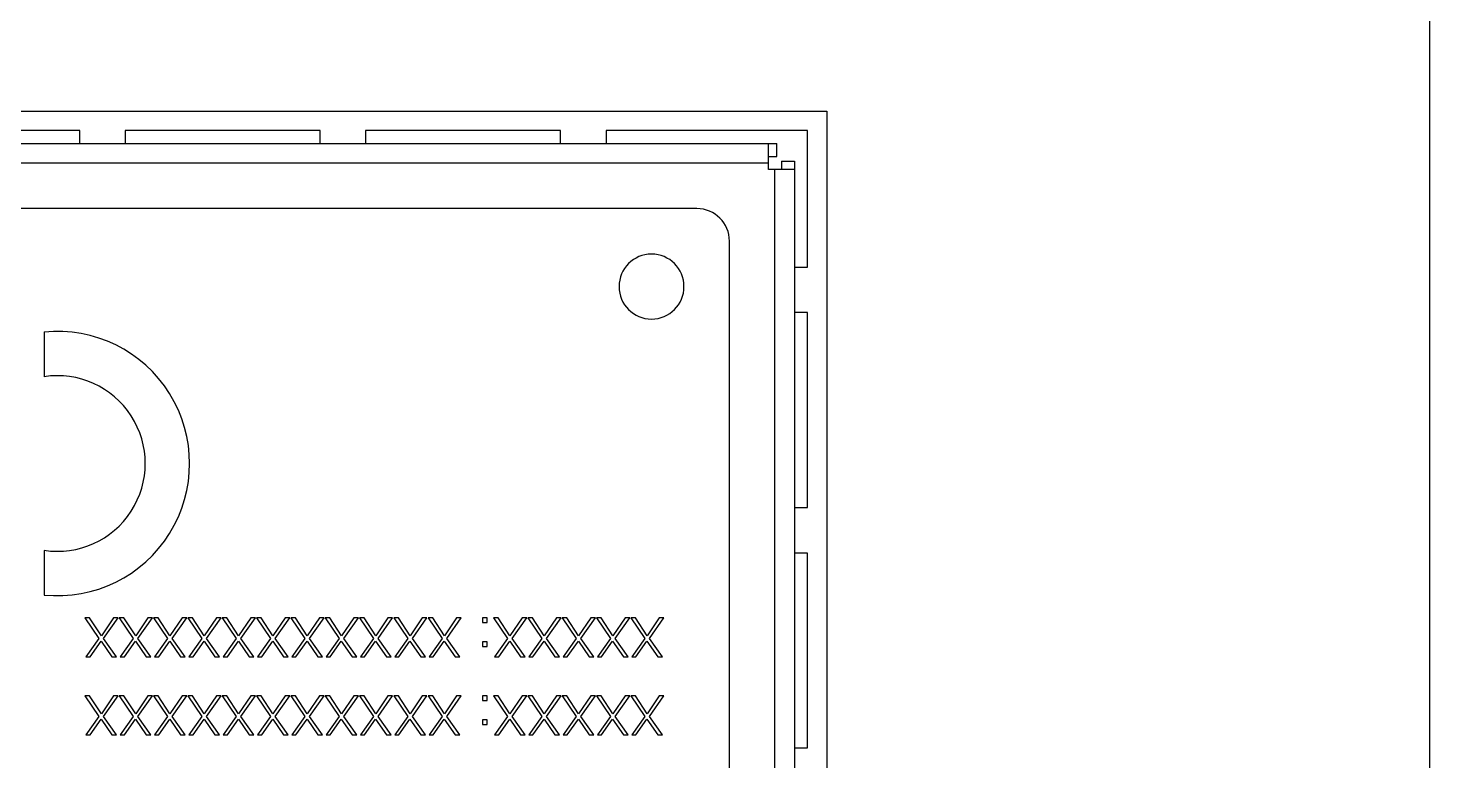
# Model space of a CAD drawing. Header units: millimetres. Extents: x 0 to 160, y -2 to 126.
# Drawn here: x 138.42 to 160, y 90.82 to 102.1 of the extents above; entities that cross this region are included whole.
import ezdxf

# ---------------------------------------------------------------- set-up
doc = ezdxf.new("R2010")
doc.units = ezdxf.units.MM

msp = doc.modelspace()

# ---------------------------------------------------------------- linework, layer by layer
at = {"color": 7, "linetype": 'Continuous', "lineweight": 25}
for p, q in [((160, 0), (160, 126)), ((124.719, 100.824), (150.719, 100.824)), ((150.719, 100.824), (150.719, 76.824)), ((139.219, 100.524), (136.219, 100.524)), ((139.219, 100.324), (139.219, 100.524)), ((142.919, 100.524), (139.919, 100.524)), ((139.919, 100.524), (139.919, 100.324)), ((142.919, 100.324), (142.919, 100.524)), ((143.619, 100.524), (143.619, 100.324)), ((146.619, 100.524), (143.619, 100.524)), ((146.619, 100.324), (146.619, 100.524)), ((150.419, 100.524), (147.319, 100.524)), ((147.319, 100.524), (147.319, 100.324)), ((150.419, 98.424), (150.419, 100.524)), ((125.489, 100.324), (149.948, 100.324)), ((149.819, 99.924), (149.819, 100.324)), ((149.819, 100.124), (149.948, 100.124)), ((149.948, 100.124), (149.948, 100.324)), ((149.819, 100.024), (125.619, 100.024)), ((150.219, 99.924), (149.819, 99.924)), ((149.919, 77.724), (149.919, 99.924)), ((150.019, 100.053), (150.219, 100.053)), ((150.019, 100.053), (150.019, 99.924)), ((150.219, 100.053), (150.219, 77.595)), ((148.719, 99.324), (126.719, 99.324)), ((149.219, 78.824), (149.219, 98.824)), ((150.219, 98.424), (150.419, 98.424)), ((150.419, 97.724), (150.219, 97.724)), ((150.419, 94.724), (150.419, 97.724)), ((138.673, 97.425), (138.673, 96.736)), ((150.219, 94.724), (150.419, 94.724)), ((138.673, 94.065), (138.673, 93.377)), ((150.419, 94.024), (150.219, 94.024)), ((150.419, 91.024), (150.419, 94.024)), ((139.299, 93.024), (139.515, 92.708)), ((139.371, 93.024), (139.299, 93.024)), ((139.552, 92.749), (139.371, 93.024)), ((139.739, 93.024), (139.552, 92.749)), ((139.587, 92.708), (139.811, 93.024)), ((139.811, 93.024), (139.739, 93.024)), ((139.899, 93.024), (139.827, 93.024)), ((139.827, 93.024), (140.043, 92.708)), ((140.08, 92.749), (139.899, 93.024)), ((140.267, 93.024), (140.08, 92.749)), ((140.115, 92.708), (140.339, 93.024)), ((140.339, 93.024), (140.267, 93.024)), ((140.427, 93.024), (140.355, 93.024)), ((140.355, 93.024), (140.571, 92.708)), ((140.608, 92.749), (140.427, 93.024)), ((140.795, 93.024), (140.608, 92.749)), ((140.643, 92.708), (140.867, 93.024)), ((140.867, 93.024), (140.795, 93.024)), ((140.955, 93.024), (140.883, 93.024)), ((140.883, 93.024), (141.099, 92.708)), ((141.136, 92.749), (140.955, 93.024)), ((141.323, 93.024), (141.136, 92.749)), ((141.171, 92.708), (141.395, 93.024)), ((141.395, 93.024), (141.323, 93.024)), ((141.411, 93.024), (141.627, 92.708)), ((141.483, 93.024), (141.411, 93.024)), ((141.664, 92.749), (141.483, 93.024)), ((141.851, 93.024), (141.664, 92.749)), ((141.699, 92.708), (141.923, 93.024)), ((141.923, 93.024), (141.851, 93.024)), ((142.011, 93.024), (141.939, 93.024)), ((141.939, 93.024), (142.155, 92.708)), ((142.192, 92.749), (142.011, 93.024)), ((142.379, 93.024), (142.192, 92.749)), ((142.227, 92.708), (142.451, 93.024)), ((142.451, 93.024), (142.379, 93.024)), ((142.467, 93.024), (142.683, 92.708)), ((142.539, 93.024), (142.467, 93.024)), ((142.72, 92.749), (142.539, 93.024)), ((142.907, 93.024), (142.72, 92.749)), ((142.755, 92.708), (142.979, 93.024)), ((142.979, 93.024), (142.907, 93.024)), ((142.995, 93.024), (143.211, 92.708)), ((143.067, 93.024), (142.995, 93.024)), ((143.248, 92.749), (143.067, 93.024)), ((143.435, 93.024), (143.248, 92.749)), ((143.283, 92.708), (143.507, 93.024)), ((143.507, 93.024), (143.435, 93.024)), ((143.595, 93.024), (143.523, 93.024)), ((143.523, 93.024), (143.739, 92.708)), ((143.776, 92.749), (143.595, 93.024)), ((143.963, 93.024), (143.776, 92.749)), ((143.811, 92.708), (144.035, 93.024)), ((144.035, 93.024), (143.963, 93.024)), ((144.051, 93.024), (144.267, 92.708)), ((144.123, 93.024), (144.051, 93.024)), ((144.304, 92.749), (144.123, 93.024)), ((144.491, 93.024), (144.304, 92.749)), ((144.339, 92.708), (144.563, 93.024)), ((144.563, 93.024), (144.491, 93.024)), ((144.579, 93.024), (144.795, 92.708)), ((144.651, 93.024), (144.579, 93.024)), ((144.832, 92.749), (144.651, 93.024)), ((145.019, 93.024), (144.832, 92.749)), ((144.867, 92.708), (145.091, 93.024)), ((145.091, 93.024), (145.019, 93.024)), ((145.491, 93.024), (145.419, 93.024)), ((145.419, 93.024), (145.419, 92.952)), ((145.491, 92.952), (145.491, 93.024)), ((145.659, 93.024), (145.587, 93.024)), ((145.587, 93.024), (145.803, 92.708)), ((145.84, 92.749), (145.659, 93.024)), ((146.027, 93.024), (145.84, 92.749)), ((145.875, 92.708), (146.099, 93.024)), ((146.099, 93.024), (146.027, 93.024)), ((146.187, 93.024), (146.115, 93.024)), ((146.115, 93.024), (146.331, 92.708)), ((146.368, 92.749), (146.187, 93.024)), ((146.555, 93.024), (146.368, 92.749)), ((146.403, 92.708), (146.627, 93.024)), ((146.627, 93.024), (146.555, 93.024)), ((146.643, 93.024), (146.859, 92.708)), ((146.715, 93.024), (146.643, 93.024)), ((146.896, 92.749), (146.715, 93.024)), ((147.083, 93.024), (146.896, 92.749)), ((146.931, 92.708), (147.155, 93.024)), ((147.155, 93.024), (147.083, 93.024)), ((147.243, 93.024), (147.171, 93.024)), ((147.171, 93.024), (147.387, 92.708)), ((147.424, 92.749), (147.243, 93.024)), ((147.611, 93.024), (147.424, 92.749)), ((147.459, 92.708), (147.683, 93.024)), ((147.683, 93.024), (147.611, 93.024)), ((147.771, 93.024), (147.699, 93.024)), ((147.699, 93.024), (147.915, 92.708)), ((147.952, 92.749), (147.771, 93.024)), ((148.139, 93.024), (147.952, 92.749)), ((147.987, 92.708), (148.211, 93.024)), ((148.211, 93.024), (148.139, 93.024)), ((145.419, 92.952), (145.491, 92.952)), ((139.515, 92.708), (139.315, 92.424)), ((139.379, 92.424), (139.549, 92.668)), ((139.549, 92.668), (139.715, 92.424)), ((139.787, 92.424), (139.587, 92.708)), ((140.043, 92.708), (139.843, 92.424)), ((139.907, 92.424), (140.077, 92.668)), ((140.077, 92.668), (140.243, 92.424)), ((140.315, 92.424), (140.115, 92.708)), ((140.571, 92.708), (140.371, 92.424)), ((140.435, 92.424), (140.605, 92.668)), ((140.605, 92.668), (140.771, 92.424)), ((140.843, 92.424), (140.643, 92.708)), ((141.099, 92.708), (140.899, 92.424)), ((140.963, 92.424), (141.133, 92.668)), ((141.133, 92.668), (141.299, 92.424)), ((141.371, 92.424), (141.171, 92.708)), ((141.627, 92.708), (141.427, 92.424)), ((141.491, 92.424), (141.661, 92.668)), ((141.661, 92.668), (141.827, 92.424)), ((141.899, 92.424), (141.699, 92.708)), ((142.155, 92.708), (141.955, 92.424)), ((142.019, 92.424), (142.189, 92.668)), ((142.189, 92.668), (142.355, 92.424)), ((142.427, 92.424), (142.227, 92.708)), ((142.683, 92.708), (142.483, 92.424)), ((142.547, 92.424), (142.717, 92.668)), ((142.717, 92.668), (142.883, 92.424)), ((142.955, 92.424), (142.755, 92.708)), ((143.211, 92.708), (143.011, 92.424)), ((143.075, 92.424), (143.245, 92.668)), ((143.245, 92.668), (143.411, 92.424)), ((143.483, 92.424), (143.283, 92.708)), ((143.739, 92.708), (143.539, 92.424)), ((143.603, 92.424), (143.773, 92.668)), ((143.773, 92.668), (143.939, 92.424)), ((144.011, 92.424), (143.811, 92.708)), ((144.267, 92.708), (144.067, 92.424)), ((144.131, 92.424), (144.301, 92.668)), ((144.301, 92.668), (144.467, 92.424)), ((144.539, 92.424), (144.339, 92.708)), ((144.795, 92.708), (144.595, 92.424)), ((144.659, 92.424), (144.829, 92.668)), ((144.829, 92.668), (144.995, 92.424)), ((145.067, 92.424), (144.867, 92.708)), ((145.419, 92.656), (145.419, 92.584)), ((145.491, 92.656), (145.419, 92.656)), ((145.419, 92.584), (145.491, 92.584)), ((145.491, 92.584), (145.491, 92.656)), ((145.803, 92.708), (145.603, 92.424)), ((145.667, 92.424), (145.837, 92.668)), ((145.837, 92.668), (146.003, 92.424)), ((146.075, 92.424), (145.875, 92.708)), ((146.331, 92.708), (146.131, 92.424)), ((146.195, 92.424), (146.365, 92.668)), ((146.365, 92.668), (146.531, 92.424)), ((146.603, 92.424), (146.403, 92.708)), ((146.859, 92.708), (146.659, 92.424)), ((146.723, 92.424), (146.893, 92.668)), ((146.893, 92.668), (147.059, 92.424)), ((147.131, 92.424), (146.931, 92.708)), ((147.387, 92.708), (147.187, 92.424)), ((147.251, 92.424), (147.421, 92.668)), ((147.421, 92.668), (147.587, 92.424)), ((147.659, 92.424), (147.459, 92.708)), ((147.915, 92.708), (147.715, 92.424)), ((147.779, 92.424), (147.949, 92.668)), ((147.949, 92.668), (148.115, 92.424)), ((148.187, 92.424), (147.987, 92.708)), ((139.315, 92.424), (139.379, 92.424)), ((139.715, 92.424), (139.787, 92.424)), ((139.843, 92.424), (139.907, 92.424)), ((140.243, 92.424), (140.315, 92.424)), ((140.371, 92.424), (140.435, 92.424)), ((140.771, 92.424), (140.843, 92.424)), ((140.899, 92.424), (140.963, 92.424)), ((141.299, 92.424), (141.371, 92.424)), ((141.427, 92.424), (141.491, 92.424)), ((141.827, 92.424), (141.899, 92.424)), ((141.955, 92.424), (142.019, 92.424)), ((142.355, 92.424), (142.427, 92.424)), ((142.483, 92.424), (142.547, 92.424)), ((142.883, 92.424), (142.955, 92.424)), ((143.011, 92.424), (143.075, 92.424)), ((143.411, 92.424), (143.483, 92.424)), ((143.539, 92.424), (143.603, 92.424)), ((143.939, 92.424), (144.011, 92.424)), ((144.067, 92.424), (144.131, 92.424)), ((144.467, 92.424), (144.539, 92.424)), ((144.595, 92.424), (144.659, 92.424)), ((144.995, 92.424), (145.067, 92.424)), ((145.603, 92.424), (145.667, 92.424)), ((146.003, 92.424), (146.075, 92.424)), ((146.131, 92.424), (146.195, 92.424)), ((146.531, 92.424), (146.603, 92.424)), ((146.659, 92.424), (146.723, 92.424)), ((147.059, 92.424), (147.131, 92.424)), ((147.187, 92.424), (147.251, 92.424)), ((147.587, 92.424), (147.659, 92.424)), ((147.715, 92.424), (147.779, 92.424)), ((148.115, 92.424), (148.187, 92.424)), ((139.371, 91.824), (139.299, 91.824)), ((139.299, 91.824), (139.515, 91.508)), ((139.552, 91.549), (139.371, 91.824)), ((139.739, 91.824), (139.552, 91.549)), ((139.587, 91.508), (139.811, 91.824)), ((139.811, 91.824), (139.739, 91.824)), ((139.827, 91.824), (140.043, 91.508)), ((139.899, 91.824), (139.827, 91.824)), ((140.08, 91.549), (139.899, 91.824)), ((140.267, 91.824), (140.08, 91.549)), ((140.115, 91.508), (140.339, 91.824)), ((140.339, 91.824), (140.267, 91.824)), ((140.427, 91.824), (140.355, 91.824)), ((140.355, 91.824), (140.571, 91.508)), ((140.608, 91.549), (140.427, 91.824)), ((140.795, 91.824), (140.608, 91.549)), ((140.643, 91.508), (140.867, 91.824)), ((140.867, 91.824), (140.795, 91.824)), ((140.883, 91.824), (141.099, 91.508)), ((140.955, 91.824), (140.883, 91.824)), ((141.136, 91.549), (140.955, 91.824)), ((141.323, 91.824), (141.136, 91.549)), ((141.171, 91.508), (141.395, 91.824)), ((141.395, 91.824), (141.323, 91.824)), ((141.483, 91.824), (141.411, 91.824)), ((141.411, 91.824), (141.627, 91.508)), ((141.664, 91.549), (141.483, 91.824)), ((141.851, 91.824), (141.664, 91.549)), ((141.699, 91.508), (141.923, 91.824)), ((141.923, 91.824), (141.851, 91.824)), ((141.939, 91.824), (142.155, 91.508)), ((142.011, 91.824), (141.939, 91.824)), ((142.192, 91.549), (142.011, 91.824)), ((142.379, 91.824), (142.192, 91.549)), ((142.227, 91.508), (142.451, 91.824)), ((142.451, 91.824), (142.379, 91.824)), ((142.539, 91.824), (142.467, 91.824)), ((142.467, 91.824), (142.683, 91.508)), ((142.72, 91.549), (142.539, 91.824)), ((142.907, 91.824), (142.72, 91.549)), ((142.755, 91.508), (142.979, 91.824)), ((142.979, 91.824), (142.907, 91.824)), ((143.067, 91.824), (142.995, 91.824)), ((142.995, 91.824), (143.211, 91.508)), ((143.248, 91.549), (143.067, 91.824)), ((143.435, 91.824), (143.248, 91.549)), ((143.283, 91.508), (143.507, 91.824)), ((143.507, 91.824), (143.435, 91.824)), ((143.595, 91.824), (143.523, 91.824)), ((143.523, 91.824), (143.739, 91.508)), ((143.776, 91.549), (143.595, 91.824)), ((143.963, 91.824), (143.776, 91.549)), ((143.811, 91.508), (144.035, 91.824)), ((144.035, 91.824), (143.963, 91.824)), ((144.051, 91.824), (144.267, 91.508)), ((144.123, 91.824), (144.051, 91.824)), ((144.304, 91.549), (144.123, 91.824)), ((144.491, 91.824), (144.304, 91.549)), ((144.339, 91.508), (144.563, 91.824)), ((144.563, 91.824), (144.491, 91.824)), ((144.579, 91.824), (144.795, 91.508)), ((144.651, 91.824), (144.579, 91.824)), ((144.832, 91.549), (144.651, 91.824)), ((145.019, 91.824), (144.832, 91.549)), ((144.867, 91.508), (145.091, 91.824)), ((145.091, 91.824), (145.019, 91.824)), ((145.419, 91.824), (145.419, 91.752)), ((145.491, 91.824), (145.419, 91.824)), ((145.419, 91.752), (145.491, 91.752)), ((145.491, 91.752), (145.491, 91.824)), ((145.587, 91.824), (145.803, 91.508)), ((145.659, 91.824), (145.587, 91.824)), ((145.84, 91.549), (145.659, 91.824)), ((146.027, 91.824), (145.84, 91.549)), ((145.875, 91.508), (146.099, 91.824)), ((146.099, 91.824), (146.027, 91.824)), ((146.115, 91.824), (146.331, 91.508)), ((146.187, 91.824), (146.115, 91.824)), ((146.368, 91.549), (146.187, 91.824)), ((146.555, 91.824), (146.368, 91.549)), ((146.403, 91.508), (146.627, 91.824)), ((146.627, 91.824), (146.555, 91.824)), ((146.643, 91.824), (146.859, 91.508)), ((146.715, 91.824), (146.643, 91.824)), ((146.896, 91.549), (146.715, 91.824)), ((147.083, 91.824), (146.896, 91.549)), ((146.931, 91.508), (147.155, 91.824)), ((147.155, 91.824), (147.083, 91.824)), ((147.243, 91.824), (147.171, 91.824)), ((147.171, 91.824), (147.387, 91.508)), ((147.424, 91.549), (147.243, 91.824)), ((147.611, 91.824), (147.424, 91.549)), ((147.459, 91.508), (147.683, 91.824)), ((147.683, 91.824), (147.611, 91.824)), ((147.699, 91.824), (147.915, 91.508)), ((147.771, 91.824), (147.699, 91.824)), ((147.952, 91.549), (147.771, 91.824)), ((148.139, 91.824), (147.952, 91.549)), ((147.987, 91.508), (148.211, 91.824)), ((148.211, 91.824), (148.139, 91.824)), ((139.515, 91.508), (139.315, 91.224)), ((139.787, 91.224), (139.587, 91.508)), ((140.043, 91.508), (139.843, 91.224)), ((140.315, 91.224), (140.115, 91.508)), ((140.571, 91.508), (140.371, 91.224)), ((140.843, 91.224), (140.643, 91.508)), ((141.099, 91.508), (140.899, 91.224)), ((141.371, 91.224), (141.171, 91.508)), ((141.627, 91.508), (141.427, 91.224)), ((141.899, 91.224), (141.699, 91.508)), ((142.155, 91.508), (141.955, 91.224)), ((142.427, 91.224), (142.227, 91.508)), ((142.683, 91.508), (142.483, 91.224)), ((142.955, 91.224), (142.755, 91.508)), ((143.211, 91.508), (143.011, 91.224)), ((143.483, 91.224), (143.283, 91.508)), ((143.739, 91.508), (143.539, 91.224)), ((144.011, 91.224), (143.811, 91.508)), ((144.267, 91.508), (144.067, 91.224)), ((144.539, 91.224), (144.339, 91.508)), ((144.795, 91.508), (144.595, 91.224)), ((145.067, 91.224), (144.867, 91.508)), ((145.803, 91.508), (145.603, 91.224)), ((146.075, 91.224), (145.875, 91.508)), ((146.331, 91.508), (146.131, 91.224)), ((146.603, 91.224), (146.403, 91.508)), ((146.859, 91.508), (146.659, 91.224)), ((147.131, 91.224), (146.931, 91.508)), ((147.387, 91.508), (147.187, 91.224)), ((147.659, 91.224), (147.459, 91.508)), ((147.915, 91.508), (147.715, 91.224)), ((148.187, 91.224), (147.987, 91.508)), ((139.379, 91.224), (139.549, 91.468)), ((139.549, 91.468), (139.715, 91.224)), ((139.907, 91.224), (140.077, 91.468)), ((140.077, 91.468), (140.243, 91.224)), ((140.435, 91.224), (140.605, 91.468)), ((140.605, 91.468), (140.771, 91.224)), ((140.963, 91.224), (141.133, 91.468)), ((141.133, 91.468), (141.299, 91.224)), ((141.491, 91.224), (141.661, 91.468)), ((141.661, 91.468), (141.827, 91.224)), ((142.019, 91.224), (142.189, 91.468)), ((142.189, 91.468), (142.355, 91.224)), ((142.547, 91.224), (142.717, 91.468)), ((142.717, 91.468), (142.883, 91.224)), ((143.075, 91.224), (143.245, 91.468)), ((143.245, 91.468), (143.411, 91.224)), ((143.603, 91.224), (143.773, 91.468)), ((143.773, 91.468), (143.939, 91.224)), ((144.131, 91.224), (144.301, 91.468)), ((144.301, 91.468), (144.467, 91.224)), ((144.659, 91.224), (144.829, 91.468)), ((144.829, 91.468), (144.995, 91.224)), ((145.491, 91.456), (145.419, 91.456)), ((145.419, 91.456), (145.419, 91.384)), ((145.419, 91.384), (145.491, 91.384)), ((145.491, 91.384), (145.491, 91.456)), ((145.667, 91.224), (145.837, 91.468)), ((145.837, 91.468), (146.003, 91.224)), ((146.195, 91.224), (146.365, 91.468)), ((146.365, 91.468), (146.531, 91.224)), ((146.723, 91.224), (146.893, 91.468)), ((146.893, 91.468), (147.059, 91.224)), ((147.251, 91.224), (147.421, 91.468)), ((147.421, 91.468), (147.587, 91.224)), ((147.779, 91.224), (147.949, 91.468)), ((147.949, 91.468), (148.115, 91.224)), ((139.315, 91.224), (139.379, 91.224)), ((139.715, 91.224), (139.787, 91.224)), ((139.843, 91.224), (139.907, 91.224)), ((140.243, 91.224), (140.315, 91.224)), ((140.371, 91.224), (140.435, 91.224)), ((140.771, 91.224), (140.843, 91.224)), ((140.899, 91.224), (140.963, 91.224)), ((141.299, 91.224), (141.371, 91.224)), ((141.427, 91.224), (141.491, 91.224)), ((141.827, 91.224), (141.899, 91.224)), ((141.955, 91.224), (142.019, 91.224)), ((142.355, 91.224), (142.427, 91.224)), ((142.483, 91.224), (142.547, 91.224)), ((142.883, 91.224), (142.955, 91.224)), ((143.011, 91.224), (143.075, 91.224)), ((143.411, 91.224), (143.483, 91.224)), ((143.539, 91.224), (143.603, 91.224)), ((143.939, 91.224), (144.011, 91.224)), ((144.067, 91.224), (144.131, 91.224)), ((144.467, 91.224), (144.539, 91.224)), ((144.595, 91.224), (144.659, 91.224)), ((144.995, 91.224), (145.067, 91.224)), ((145.603, 91.224), (145.667, 91.224)), ((146.003, 91.224), (146.075, 91.224)), ((146.131, 91.224), (146.195, 91.224)), ((146.531, 91.224), (146.603, 91.224)), ((146.659, 91.224), (146.723, 91.224)), ((147.059, 91.224), (147.131, 91.224)), ((147.187, 91.224), (147.251, 91.224)), ((147.587, 91.224), (147.659, 91.224)), ((147.715, 91.224), (147.779, 91.224)), ((148.115, 91.224), (148.187, 91.224)), ((150.219, 91.024), (150.419, 91.024))]:
    msp.add_line(p, q, dxfattribs=at)
for centre, radius, start, end in [((148.719, 98.824), 0.5, 0, 90), ((148.019, 98.124), 0.5, 0, 180), ((148.019, 98.124), 0.5, 180, 0), ((138.876, 95.401), 2.034, 264.2744, 95.7256), ((138.876, 95.401), 1.351, 261.3584, 98.6416)]:
    msp.add_arc(centre, radius, start, end, dxfattribs=at)

doc.saveas('drawing.dxf')
